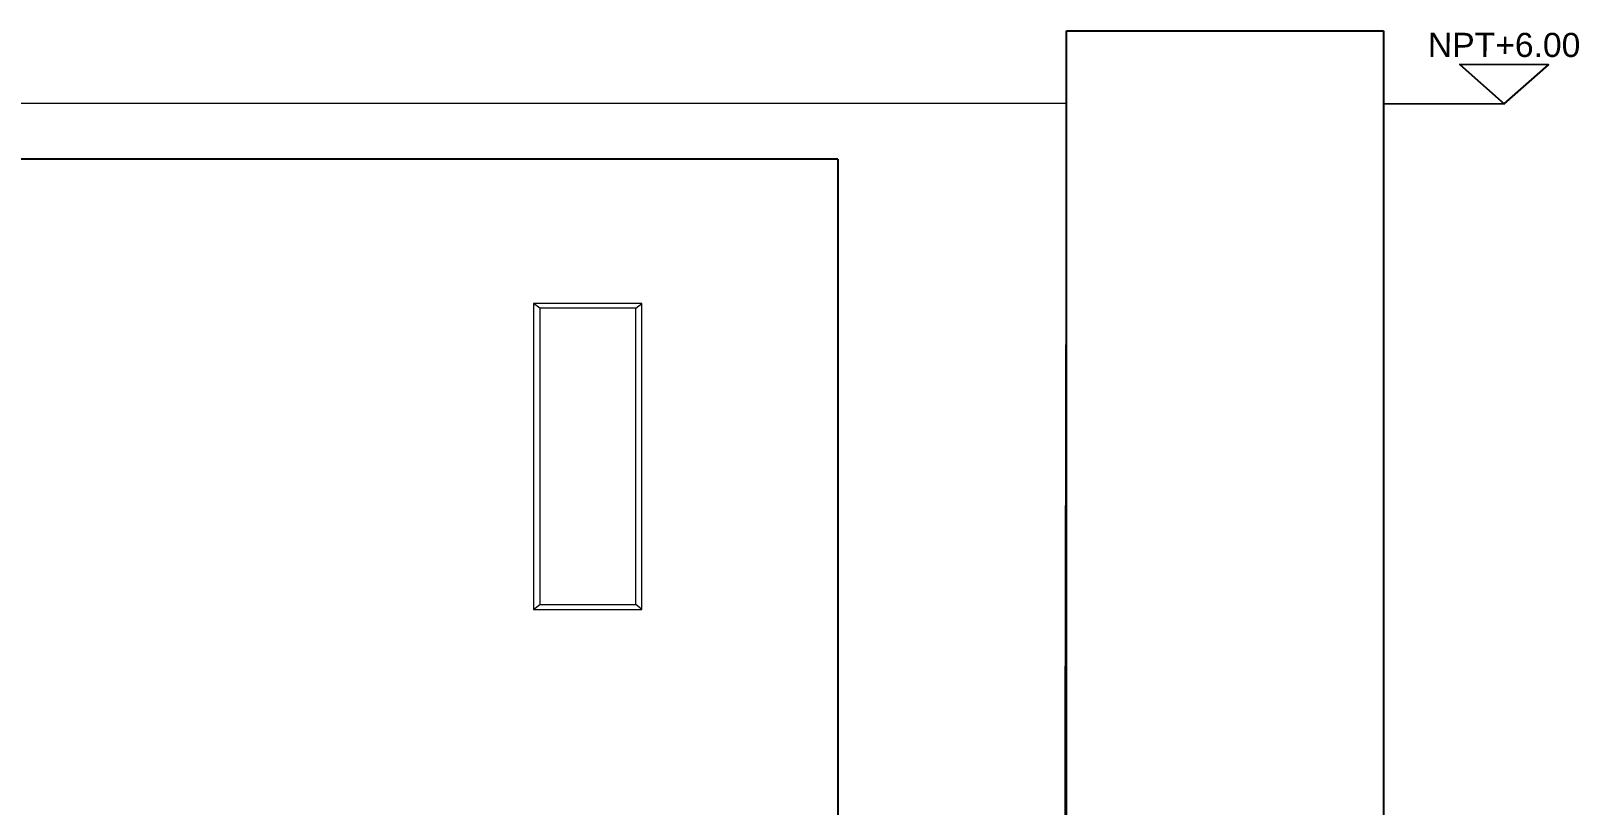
# Model space of a CAD drawing. Header units: millimetres. Extents: x 3468 to 20390, y -976 to 7887.
# Drawn here: x 15752 to 16394, y 4628 to 4949 of the extents above; entities that cross this region are included whole.
import ezdxf
from ezdxf.enums import TextEntityAlignment as Align

# ---------------------------------------------------------------- set-up
doc = ezdxf.new("R2010")
doc.units = ezdxf.units.MM
doc.layers.add('A-ANNO-SYMB', color=3, linetype='Continuous')
doc.layers.add('A-ANNO-TEXT', color=3, linetype='Continuous')
doc.layers.add('MURO', color=1, linetype='Continuous', lineweight=25)
doc.layers.add('vetro', color=140, linetype='Continuous', lineweight=15)
doc.styles.add('ARIAL', font='arial.ttf')

msp = doc.modelspace()

# ---------------------------------------------------------------- linework, layer by layer
for q in [(15361.6, 4896.15), (16086.6, 4319.3)]:
    msp.add_line((16086.6, 4896.15), q)
at = {"layer": 'A-ANNO-SYMB', "ltscale": 0.8}
msp.add_line((16313.18, 4919.15), (16363.18, 4919.09), dxfattribs=at)
at = {"layer": 'A-ANNO-SYMB'}
msp.add_lwpolyline([(16363.18, 4919.09), (16381.6, 4935.3), (16344.8, 4935.34)], close=True, dxfattribs=at)
at = {"layer": 'MURO'}
for p, q in [((16181.52, 4319.3), (16181.52, 4949.3)), ((16181.52, 4949.3), (16313.18, 4949.3)), ((16313.18, 4949.3), (16313.18, 4319.3))]:
    msp.add_line(p, q, dxfattribs=at)
at = {"layer": 'vetro'}
for p, q in [((15960.25, 4836.3), (15960.25, 4709.3)), ((16005.25, 4836.3), (15960.25, 4836.3)), ((15962.84, 4834.27), (15960.25, 4836.3)), ((16002.65, 4834.27), (15962.84, 4834.27)), ((15962.84, 4834.27), (15962.84, 4711.33)), ((16002.65, 4834.27), (16005.25, 4836.3)), ((16002.65, 4711.33), (16002.65, 4834.27)), ((16005.25, 4709.3), (16005.25, 4836.3)), ((15960.25, 4709.3), (15962.84, 4711.33)), ((15960.25, 4709.3), (16005.25, 4709.3)), ((15962.84, 4711.33), (16002.65, 4711.33)), ((16005.25, 4709.3), (16002.65, 4711.33))]:
    msp.add_line(p, q, dxfattribs=at)
msp.add_lwpolyline([(16086.6, 4319.3), (16180.27, 4319.3), (16181.52, 4919.15), (15617.33, 4919.15), (15617.33, 4896.15), (16086.6, 4896.15), (16086.6, 4319.3)], dxfattribs=at)

# ---------------------------------------------------------------- texts
at = {"layer": 'A-ANNO-TEXT', "style": 'ARIAL'}
msp.add_text('NPT+6.00', height=10, rotation=359.93499, dxfattribs=at).set_placement((16363.21, 4938.53), align=Align.CENTER)

doc.saveas('drawing.dxf')
